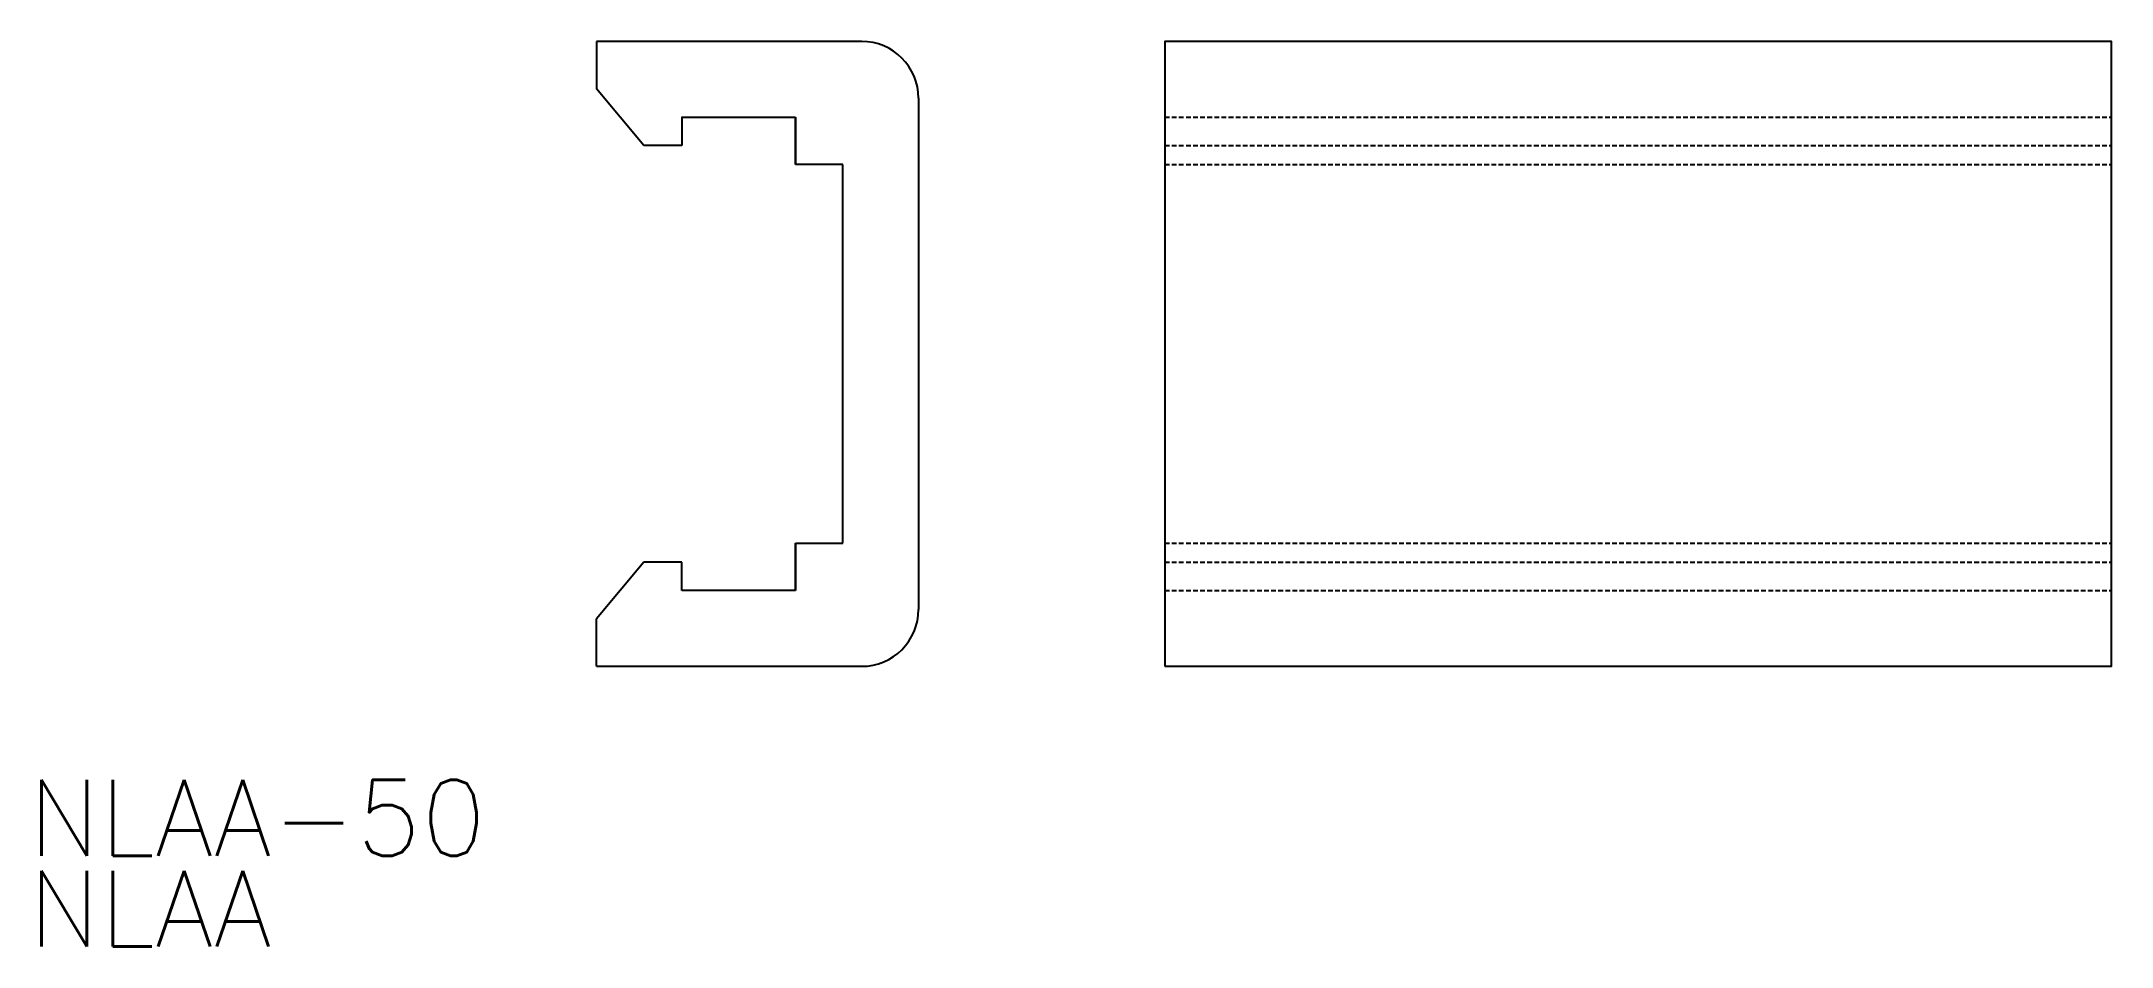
# Model space of a CAD drawing. Extents: x 21 to 130, y 35 to 83.
import ezdxf

# ---------------------------------------------------------------- set-up
doc = ezdxf.new("R2010")
doc.units = 0
doc.linetypes.add('HIDDEN', pattern=[0.375, 0.25, -0.125])
doc.layers.get('0').update_dxf_attribs({"linetype": 'CONTINUOUS'})
doc.styles.get("Standard").update_dxf_attribs({"font": 'txt.shx', "bigfont": 'extfont.shx'})

msp = doc.modelspace()

# ---------------------------------------------------------------- linework, layer by layer
for p, q in [((64, 83), (50, 83)), ((50, 83), (50, 80.5)), ((52.5, 77.5), (50, 80.5)), ((67, 80), (67, 53)), ((54.49, 79), (60.5, 79)), ((54.5, 79), (54.5, 77.5)), ((60.5, 76.5), (60.5, 79)), ((60.5, 79), (60.5, 76.5)), ((54.5, 77.5), (52.5, 77.5)), ((63, 76.5), (60.5, 76.5)), ((63, 56.5), (63, 76.5)), ((60.5, 54), (60.5, 56.5)), ((60.5, 56.5), (60.5, 54)), ((60.5, 56.5), (63, 56.5)), ((52.5, 55.5), (50, 52.5)), ((54.5, 55.5), (52.5, 55.5)), ((54.5, 54), (54.5, 55.5)), ((60.5, 54), (54.5, 54)), ((50, 50), (64, 50))]:
    msp.add_line(p, q)
at = {"color": 6, "linetype": 'HIDDEN'}
for p, q in [((80, 79), (130, 79)), ((80, 77.5), (130, 77.5)), ((80, 76.5), (130, 76.5)), ((80, 56.5), (130, 56.5)), ((80, 55.5), (130, 55.5)), ((80, 54), (130, 54))]:
    msp.add_line(p, q, dxfattribs=at)
msp.add_lwpolyline([(80, 50), (130, 50), (130, 83), (80, 83)], close=True)
msp.add_lwpolyline([(50, 50), (50, 52.5)])
for centre, start, end in [((64, 80), 0, 90), ((64, 53), 270, 0)]:
    msp.add_arc(centre, 3, start, end)

# ---------------------------------------------------------------- texts
for s, p in [('NLAA-50', (20, 40)), ('NLAA', (20, 35.2))]:
    msp.add_text(s, height=4).set_placement(p)

doc.saveas('drawing.dxf')
